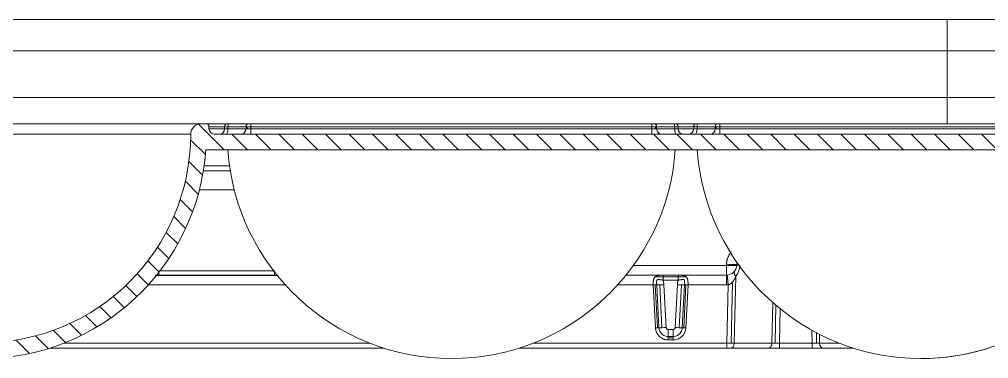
# Model space of a CAD drawing. Header units: millimetres. Extents: x 409 to 2276, y 1039 to 1674.
# Drawn here: x 1661.7 to 1754.6, y 1234.1 to 1266.6 of the extents above; entities that cross this region are included whole.
import ezdxf

# ---------------------------------------------------------------- set-up
doc = ezdxf.new("R2010")
doc.units = ezdxf.units.MM
doc.layers.add('粗实线层', color=7, linetype='Continuous', lineweight=35)
doc.layers.add('细实线层', color=7, linetype='Continuous', lineweight=18)

msp = doc.modelspace()

# ---------------------------------------------------------------- hatches: boundary and pattern name
at = {"layer": '细实线层', "lineweight": 20}
h = msp.add_hatch(dxfattribs=at)
h.set_pattern_fill('ANSI31', color=256, scale=0.5, angle=90, style=0)
h.set_pattern_definition([(135, (-113.2018, 26.7917), (-1.122532, -1.122532), [])])
edge = h.paths.add_edge_path(flags=0)
edge.add_line((1544.626, 1255.112), (1546.632, 1255.112))
edge.add_arc((1568.126, 1255.612), 21.5, 181.33258, 270)
edge.add_arc((1568.126, 1255.612), 21.5, 270, 313.47065)
edge.add_arc((1583.606, 1239.283), 1, 3, 133.47065, ccw=False)
edge.add_line((1584.605, 1239.335), (1584.801, 1235.586))
edge.add_arc((1585.3, 1235.612), 0.5, 183, 270)
edge.add_line((1585.3, 1235.112), (1585.851, 1235.112))
edge.add_arc((1585.851, 1235.612), 0.5, 270, 357)
edge.add_line((1586.351, 1235.586), (1586.377, 1236.081))
edge.add_spline(control_points=[(1586.377, 1236.081), (1586.379, 1236.133), (1586.387, 1236.185), (1586.406, 1236.261), (1586.413, 1236.286), (1586.43, 1236.336), (1586.448, 1236.385), (1586.47, 1236.433), (1586.494, 1236.48), (1586.507, 1236.503), (1586.546, 1236.571), (1586.575, 1236.615), (1586.607, 1236.657)], knot_values=[0, 0, 0, 0, 0.25, 0.25, 0.375, 0.375, 0.5, 0.625, 0.625, 0.75, 0.75, 1, 1, 1, 1], degree=3, periodic=0)
edge.add_spline(control_points=[(1586.607, 1236.657), (1586.628, 1236.686), (1586.667, 1236.746), (1586.697, 1236.811), (1586.716, 1236.861), (1586.722, 1236.878), (1586.733, 1236.913), (1586.738, 1236.93), (1586.75, 1236.983), (1586.756, 1237.018), (1586.76, 1237.054)], knot_values=[0, 0, 0, 0, 0.25, 0.5, 0.5, 0.625, 0.625, 0.75, 0.75, 1, 1, 1, 1], degree=3, periodic=0)
edge.add_ellipse((1586.71, 1250.097), major_axis=(-1.001, -19.107), ratio=0.052264, start_angle=47.10777, end_angle=62.59797)
edge.add_spline(control_points=[(1587.136, 1241.257), (1587.147, 1241.401), (1587.165, 1241.544), (1587.188, 1241.686)], knot_values=[0, 0, 0, 0, 1, 1, 1, 1], degree=3, periodic=0)
edge.add_spline(control_points=[(1587.188, 1241.687), (1587.191, 1241.702), (1587.194, 1241.717), (1587.202, 1241.747), (1587.207, 1241.761), (1587.223, 1241.804), (1587.236, 1241.831), (1587.26, 1241.87), (1587.268, 1241.883), (1587.286, 1241.908), (1587.296, 1241.92), (1587.326, 1241.954), (1587.348, 1241.974), (1587.384, 1242.003), (1587.396, 1242.012), (1587.422, 1242.029), (1587.435, 1242.037), (1587.475, 1242.059), (1587.502, 1242.071), (1587.546, 1242.086), (1587.56, 1242.091), (1587.59, 1242.098), (1587.605, 1242.102), (1587.65, 1242.109), (1587.68, 1242.112), (1587.711, 1242.112)], knot_values=[0, 0, 0, 0, 0.0625, 0.0625, 0.125, 0.125, 0.25, 0.25, 0.3125, 0.3125, 0.375, 0.375, 0.5, 0.5, 0.5625, 0.5625, 0.625, 0.625, 0.75, 0.75, 0.8125, 0.8125, 0.875, 0.875, 1, 1, 1, 1], degree=3, periodic=0)
edge.add_line((1587.71, 1242.112), (1595.922, 1242.112))
edge.add_arc((1595.922, 1241.112), 1, 40.12403, 90, ccw=False)
edge.add_arc((1613.126, 1255.612), 21.5, 220.12403, 270)
edge.add_arc((1613.126, 1255.612), 21.5, 270, 355.99937)
edge.add_line((1634.574, 1254.112), (1636.679, 1254.112))
edge.add_arc((1658.126, 1255.612), 21.5, 184.00063, 270)
edge.add_arc((1658.126, 1255.612), 21.5, 270, 355.99937)
edge.add_line((1679.574, 1254.112), (1680.471, 1254.112))
edge.add_line((1680.471, 1254.112), (1680.471, 1255.612))
edge.add_line((1680.471, 1255.612), (1680.376, 1255.612))
edge.add_arc((1680.376, 1256.112), 0.5, 180, 270, ccw=False)
edge.add_line((1679.876, 1256.112), (1679.876, 1256.312))
edge.add_arc((1679.576, 1256.312), 0.3, 0, 90)
edge.add_line((1679.576, 1256.612), (1679.126, 1256.612))
edge.add_arc((1679.126, 1255.612), 1, 90, 180)
edge.add_arc((1658.126, 1255.612), 20, 270, 360, ccw=False)
edge.add_arc((1658.126, 1255.612), 20, 180, 270, ccw=False)
edge.add_arc((1637.126, 1255.612), 1, 0, 90)
edge.add_line((1637.126, 1256.612), (1636.714, 1256.612))
edge.add_arc((1636.714, 1256.312), 0.3, 90, 180)
edge.add_line((1636.414, 1256.312), (1636.414, 1256.112))
edge.add_arc((1635.914, 1256.112), 0.5, 270, 360, ccw=False)
edge.add_line((1635.914, 1255.612), (1635.414, 1255.612))
edge.add_arc((1635.414, 1256.112), 0.5, 180, 270, ccw=False)
edge.add_line((1634.914, 1256.112), (1634.914, 1256.312))
edge.add_arc((1634.614, 1256.312), 0.3, 0, 90)
edge.add_line((1634.614, 1256.612), (1634.126, 1256.612))
edge.add_arc((1634.126, 1255.612), 1, 90, 180)
edge.add_arc((1613.126, 1255.612), 20, 270, 360, ccw=False)
edge.add_arc((1613.126, 1255.612), 20, 180, 270, ccw=False)
edge.add_arc((1592.126, 1255.612), 1, 0, 90)
edge.add_line((1592.126, 1256.612), (1591.753, 1256.612))
edge.add_arc((1591.753, 1256.312), 0.3, 90, 180)
edge.add_line((1591.453, 1256.312), (1591.453, 1256.112))
edge.add_arc((1590.953, 1256.112), 0.5, 270, 360, ccw=False)
edge.add_line((1590.953, 1255.612), (1590.453, 1255.612))
edge.add_arc((1590.453, 1256.112), 0.5, 180, 270, ccw=False)
edge.add_line((1589.953, 1256.112), (1589.953, 1256.312))
edge.add_arc((1589.653, 1256.312), 0.3, 0, 90)
edge.add_line((1589.653, 1256.612), (1589.126, 1256.612))
edge.add_arc((1589.126, 1255.612), 1, 90, 180)
edge.add_arc((1568.126, 1255.612), 20, 270, 360, ccw=False)
edge.add_arc((1568.126, 1255.612), 20, 180, 270, ccw=False)
edge.add_arc((1547.126, 1255.612), 1, 0, 90)
edge.add_line((1547.126, 1256.612), (1544.626, 1256.612))
edge.add_arc((1544.626, 1259.112), 2.5, 180, 270, ccw=False)
edge.add_line((1542.126, 1259.112), (1542.126, 1263.612))
edge.add_arc((1539.126, 1263.612), 3, 0, 90)
edge.add_line((1539.126, 1266.612), (1531.524, 1266.612))
edge.add_arc((1531.524, 1264.612), 2, 90, 177)
edge.add_line((1529.527, 1264.716), (1529.47, 1263.638))
edge.add_arc((1529.97, 1263.612), 0.5, 177, 270)
edge.add_line((1529.97, 1263.112), (1530.468, 1263.112))
edge.add_arc((1530.468, 1263.612), 0.5, 270, 357)
edge.add_line((1530.968, 1263.586), (1531.023, 1264.638))
edge.add_arc((1531.522, 1264.612), 0.5, 90, 177, ccw=False)
edge.add_line((1531.522, 1265.112), (1539.126, 1265.112))
edge.add_arc((1539.126, 1263.612), 1.5, 0, 90, ccw=False)
edge.add_line((1540.626, 1263.612), (1540.626, 1259.112))
edge.add_arc((1544.626, 1259.112), 4, 180, 270)
edge = h.paths.add_edge_path(flags=0)
edge.add_arc((1809.815, 1256.312), 0.3, 90, 180, ccw=False)
edge.add_line((1809.815, 1256.612), (1816.626, 1256.612))
edge.add_arc((1816.626, 1259.112), 2.5, 270, 360)
edge.add_line((1819.126, 1259.112), (1819.126, 1263.612))
edge.add_arc((1822.126, 1263.612), 3, 90, 180, ccw=False)
edge.add_line((1822.126, 1266.612), (1829.728, 1266.612))
edge.add_arc((1829.728, 1264.612), 2, 3, 90, ccw=False)
edge.add_line((1831.726, 1264.716), (1831.782, 1263.638))
edge.add_arc((1831.283, 1263.612), 0.5, -90, 3, ccw=False)
edge.add_line((1831.283, 1263.112), (1830.784, 1263.112))
edge.add_arc((1830.784, 1263.612), 0.5, 183, 270, ccw=False)
edge.add_line((1830.285, 1263.586), (1830.23, 1264.638))
edge.add_arc((1829.73, 1264.612), 0.5, 3, 90)
edge.add_line((1829.73, 1265.112), (1822.126, 1265.112))
edge.add_arc((1822.126, 1263.612), 1.5, 90, 180)
edge.add_line((1820.626, 1263.612), (1820.626, 1259.112))
edge.add_arc((1816.626, 1259.112), 4, 270, 360, ccw=False)
edge.add_line((1816.626, 1255.112), (1811.015, 1255.112))
edge.add_arc((1810.015, 1255.112), 1, 270, 360, ccw=False)
edge.add_line((1810.015, 1254.112), (1777.422, 1254.112))
edge.add_line((1777.422, 1254.112), (1776.452, 1235.586))
edge.add_arc((1775.952, 1235.612), 0.5, 270, 357, ccw=False)
edge.add_line((1775.952, 1235.112), (1775.401, 1235.112))
edge.add_arc((1775.401, 1235.612), 0.5, 183, 270, ccw=False)
edge.add_line((1774.902, 1235.586), (1774.61, 1241.164))
edge.add_arc((1773.611, 1241.112), 1, 2.99999, 76.42304)
edge.add_arc((1773.963, 1242.57), 0.5, 185, 256.42304, ccw=False)
edge.add_line((1773.465, 1242.526), (1772.786, 1250.286))
edge.add_arc((1770.794, 1250.112), 2, 5, 90)
edge.add_line((1770.794, 1252.112), (1764.893, 1252.112))
edge.add_arc((1764.893, 1252.612), 0.5, 184, 270, ccw=False)
edge.add_line((1764.395, 1252.577), (1764.287, 1254.112))
edge.add_line((1764.287, 1254.112), (1680.471, 1254.112))
edge.add_line((1680.471, 1254.112), (1680.471, 1255.612))
edge.add_line((1680.471, 1255.612), (1809.015, 1255.612))
edge.add_arc((1809.015, 1256.112), 0.5, 270, 360)
edge.add_line((1809.515, 1256.112), (1809.515, 1256.312))

# ---------------------------------------------------------------- linework, layer by layer
at = {"layer": '粗实线层', "lineweight": 20}
for p, q in [((1750.626, 1266.612), (1610.626, 1266.612)), ((1610.626, 1266.612), (1750.626, 1266.612)), ((1750.626, 1266.612), (1822.126, 1266.612)), ((1750.626, 1266.612), (1750.626, 1263.612)), ((1610.626, 1263.612), (1750.626, 1263.612)), ((1750.626, 1259.112), (1750.626, 1263.612)), ((1750.626, 1263.612), (1819.126, 1263.612)), ((1610.626, 1259.112), (1750.626, 1259.112)), ((1750.626, 1256.612), (1750.626, 1259.112)), ((1750.626, 1259.112), (1819.126, 1259.112)), ((1637.126, 1256.612), (1679.126, 1256.612)), ((1679.576, 1256.612), (1679.126, 1256.612)), ((1679.576, 1256.612), (1681.676, 1256.612)), ((1679.876, 1256.112), (1679.876, 1256.312)), ((1679.876, 1256.312), (1681.376, 1256.312)), ((1679.876, 1256.112), (1681.376, 1256.112)), ((1681.376, 1256.112), (1681.376, 1256.312)), ((1681.376, 1256.312), (1681.698, 1256.312)), ((1681.376, 1256.112), (1681.698, 1256.112)), ((1681.676, 1256.612), (1681.805, 1256.612)), ((1681.698, 1256.112), (1681.698, 1256.312)), ((1681.698, 1256.312), (1683.428, 1256.312)), ((1681.698, 1256.112), (1683.428, 1256.112)), ((1681.805, 1256.612), (1683.709, 1256.612)), ((1683.428, 1256.112), (1683.428, 1256.312)), ((1683.428, 1256.312), (1683.895, 1256.312)), ((1683.428, 1256.112), (1683.895, 1256.112)), ((1683.531, 1256.112), (1683.531, 1256.312)), ((1683.709, 1256.612), (1683.895, 1256.612)), ((1683.895, 1256.612), (1722.319, 1256.612)), ((1683.895, 1256.612), (1683.895, 1256.312)), ((1683.895, 1256.112), (1683.895, 1256.312)), ((1683.895, 1256.312), (1722.319, 1256.312)), ((1683.895, 1256.112), (1722.319, 1256.112)), ((1683.895, 1255.612), (1683.895, 1256.112)), ((1722.319, 1256.612), (1722.319, 1256.312)), ((1722.319, 1256.612), (1722.506, 1256.612)), ((1722.319, 1256.312), (1722.319, 1256.112)), ((1722.319, 1256.312), (1722.786, 1256.312)), ((1722.319, 1256.112), (1722.786, 1256.112)), ((1722.319, 1255.612), (1722.319, 1256.112)), ((1722.506, 1256.612), (1724.41, 1256.612)), ((1722.683, 1256.312), (1722.683, 1256.112)), ((1722.786, 1256.312), (1724.517, 1256.312)), ((1722.786, 1256.312), (1722.786, 1256.112)), ((1722.786, 1256.112), (1724.517, 1256.112)), ((1724.41, 1256.612), (1724.538, 1256.612)), ((1724.517, 1256.312), (1724.517, 1256.112)), ((1724.517, 1256.312), (1724.838, 1256.312)), ((1724.517, 1256.112), (1724.838, 1256.112)), ((1724.538, 1256.612), (1726.638, 1256.612)), ((1724.838, 1256.312), (1726.338, 1256.312)), ((1724.838, 1256.312), (1724.838, 1256.112)), ((1724.838, 1256.112), (1726.338, 1256.112)), ((1726.338, 1256.312), (1726.338, 1256.112)), ((1726.338, 1256.312), (1726.66, 1256.312)), ((1726.338, 1256.112), (1726.66, 1256.112)), ((1726.638, 1256.612), (1726.767, 1256.612)), ((1726.66, 1256.312), (1728.39, 1256.312)), ((1726.66, 1256.312), (1726.66, 1256.112)), ((1726.66, 1256.112), (1728.39, 1256.112)), ((1726.767, 1256.612), (1728.671, 1256.612)), ((1728.39, 1256.312), (1728.39, 1256.112)), ((1728.39, 1256.312), (1728.857, 1256.312)), ((1728.39, 1256.112), (1728.857, 1256.112)), ((1728.493, 1256.112), (1728.493, 1256.312)), ((1728.671, 1256.612), (1728.857, 1256.612)), ((1728.857, 1256.612), (1767.281, 1256.612)), ((1728.857, 1256.612), (1728.857, 1256.312)), ((1728.857, 1256.312), (1728.857, 1256.112)), ((1728.857, 1256.312), (1767.281, 1256.312)), ((1728.857, 1256.112), (1767.281, 1256.112)), ((1728.857, 1255.612), (1728.857, 1256.112)), ((1638.126, 1255.612), (1678.126, 1255.612)), ((1680.376, 1255.612), (1680.471, 1255.612)), ((1680.471, 1255.612), (1809.015, 1255.612)), ((1680.471, 1254.112), (1679.574, 1254.112)), ((1764.287, 1254.112), (1680.471, 1254.112)), ((1679.411, 1252.577), (1681.842, 1252.577)), ((1681.913, 1252.112), (1679.34, 1252.112)), ((1679.34, 1252.112), (1681.913, 1252.112)), ((1682.296, 1250.286), (1678.956, 1250.286)), ((1729.474, 1243.147), (1729.468, 1243.042)), ((1730.473, 1243.164), (1730.467, 1243.059)), ((1730.467, 1243.058), (1730.473, 1243.163)), ((1686.067, 1242.526), (1675.186, 1242.526)), ((1729.468, 1243.042), (1720.569, 1243.042)), ((1729.468, 1242.112), (1729.468, 1243.042)), ((1675.082, 1242.106), (1686.171, 1242.106)), ((1686.171, 1242.084), (1675.082, 1242.084)), ((1719.86, 1242.112), (1729.468, 1242.112)), ((1729.468, 1242.112), (1719.86, 1242.112)), ((1722.638, 1241.945), (1722.823, 1241.942)), ((1725.423, 1241.942), (1722.823, 1241.942)), ((1724.852, 1242.1), (1723.4, 1242.1)), ((1724.852, 1241.632), (1723.4, 1241.632)), ((1725.423, 1241.942), (1725.614, 1241.945)), ((1729.936, 1235.583), (1730.064, 1241.44)), ((1730.229, 1235.586), (1730.368, 1241.971)), ((1674.049, 1241.164), (1687.204, 1241.164)), ((1719.048, 1241.164), (1722.456, 1241.164)), ((1722.456, 1241.164), (1722.672, 1237.048)), ((1722.868, 1237.056), (1722.652, 1241.166)), ((1722.796, 1241.163), (1723.011, 1237.059)), ((1723.298, 1237.064), (1723.083, 1241.169)), ((1723.69, 1237.08), (1723.474, 1241.185)), ((1724.778, 1241.185), (1724.563, 1237.08)), ((1725.17, 1241.169), (1724.955, 1237.064)), ((1725.242, 1237.059), (1725.457, 1241.163)), ((1725.6, 1241.164), (1725.385, 1237.056)), ((1725.581, 1237.048), (1725.797, 1241.164)), ((1725.797, 1241.164), (1729.468, 1241.164)), ((1729.523, 1235.586), (1729.644, 1241.172)), ((1733.844, 1235.586), (1733.928, 1239.467)), ((1734.216, 1239.231), (1734.136, 1235.583)), ((1734.55, 1235.586), (1734.622, 1238.882)), ((1723.89, 1236.889), (1724.363, 1236.889)), ((1723.89, 1236.225), (1723.89, 1236.889)), ((1737.703, 1235.586), (1737.676, 1236.822)), ((1738.116, 1235.583), (1738.094, 1236.598)), ((1723.89, 1235.892), (1723.89, 1236.225)), ((1723.89, 1236.225), (1724.363, 1236.225)), ((1724.363, 1236.112), (1723.89, 1236.112)), ((1723.89, 1235.892), (1724.363, 1235.892)), ((1738.409, 1235.586), (1738.39, 1236.443)), ((1696.644, 1235.112), (1664.608, 1235.112)), ((1664.608, 1235.112), (1696.644, 1235.112)), ((1665.95, 1235.586), (1695.303, 1235.586)), ((1729.523, 1235.112), (1709.607, 1235.112)), ((1709.607, 1235.112), (1729.523, 1235.112)), ((1710.948, 1235.586), (1729.523, 1235.586)), ((1729.523, 1235.586), (1729.523, 1235.112)), ((1733.499, 1235.112), (1729.876, 1235.112)), ((1729.876, 1235.112), (1733.491, 1235.112)), ((1730.229, 1235.586), (1733.844, 1235.586)), ((1734.55, 1235.586), (1737.703, 1235.586)), ((1737.703, 1235.112), (1734.55, 1235.112)), ((1734.55, 1235.112), (1737.703, 1235.112)), ((1738.409, 1235.586), (1740.303, 1235.586)), ((1741.646, 1235.112), (1738.762, 1235.112)), ((1738.762, 1235.112), (1741.646, 1235.112))]:
    msp.add_line(p, q, dxfattribs=at)
for centre, radius, start, end in [((1679.126, 1255.612), 1, 90, 180), ((1679.576, 1256.312), 0.3, 0, 90), ((1680.376, 1256.112), 0.5, 180, 270), ((1680.876, 1256.112), 0.5, 270, 0), ((1681.676, 1256.312), 0.3, 90, 180), ((1724.538, 1256.312), 0.3, 0, 90), ((1725.338, 1256.112), 0.5, 180, 270), ((1725.838, 1256.112), 0.5, 270, 0), ((1726.638, 1256.312), 0.3, 90, 180), ((1658.126, 1255.612), 20, 270, 0), ((1658.126, 1255.612), 21.5, 270, 355.99937), ((1703.126, 1255.612), 21.5, 184.00063, 270), ((1703.126, 1255.612), 21.5, 270, 355.99937), ((1748.126, 1255.612), 21.5, 184.00063, 270), ((1729.468, 1243.112), 1, 270, 357), ((1748.126, 1255.612), 21.5, 270, 319.87597), ((1748.126, 1255.612), 21.5, 270, 287.54387)]:
    msp.add_arc(centre, radius, start, end, dxfattribs=at)
for centre, major_axis, ratio, start_param, end_param in [((1681.519, 1256.112), (0, 0.5), 0.357143, 3.141593, 4.712389), ((1681.805, 1256.312), (0, 0.3), 0.357143, 0, 1.570796), ((1682.961, 1256.112), (0, 0.5), 0.93405, 3.141593, 4.712389), ((1683.709, 1256.312), (0, 0.3), 0.93405, 0, 1.570796), ((1722.506, 1256.312), (0, 0.3), 0.93405, 4.712389, 6.283185), ((1723.253, 1256.112), (0, 0.5), 0.93405, 1.570796, 3.141593), ((1724.41, 1256.312), (0, 0.3), 0.357143, 4.712389, 6.283185), ((1724.695, 1256.112), (0, 0.5), 0.357143, 1.570796, 3.141593), ((1726.481, 1256.112), (0, 0.5), 0.357143, 3.141593, 4.712389), ((1726.767, 1256.312), (0, 0.3), 0.357143, 0, 1.570796), ((1727.923, 1256.112), (0, 0.5), 0.93405, 3.141593, 4.712389), ((1728.671, 1256.312), (0, 0.3), 0.93405, 0, 1.570796), ((1729.468, 1243.112), (0.999, -0.052), 0.069661, 4.71604, 6.283185), ((1731.471, 1243.112), (-0.999, 0.052), 0.021673, 5.787446, 6.283185), ((1723.474, 1241.237), (-0.999, -0.052), 0.052264, 0.821071, 1.568054), ((1724.778, 1241.237), (0.999, -0.052), 0.052264, 4.715128, 5.46211), ((1722.672, 1237.022), (0.499, 0.026), 0.052264, 0.821007, 1.568053), ((1723.69, 1237.133), (-0.999, -0.052), 0.052264, 0.82101, 1.568057), ((1724.363, 1236.942), (0, -1), 0.000027, 4.764755, 5.511804), ((1724.563, 1237.133), (0.999, -0.052), 0.052264, 4.715136, 5.462183), ((1725.581, 1237.022), (-0.499, 0.026), 0.052264, 4.715128, 5.462095), ((1724.363, 1235.866), (0, 0.5), 0.000005, 4.764753, 5.511757), ((1729.876, 1235.612), (0, 0.5), 0.707107, 3.141593, 4.660029)]:
    msp.add_ellipse(centre, major_axis=major_axis, ratio=ratio, start_param=start_param, end_param=end_param, dxfattribs=at)
for points, knots in [([(1729.952, 1244.342), (1729.935, 1244.323), (1729.887, 1244.265), (1729.826, 1244.18), (1729.766, 1244.087), (1729.715, 1244), (1729.662, 1243.898), (1729.624, 1243.81), (1729.597, 1243.743), (1729.582, 1243.702), (1729.568, 1243.66), (1729.555, 1243.619), (1729.543, 1243.577), (1729.532, 1243.535), (1729.522, 1243.492), (1729.512, 1243.45), (1729.504, 1243.407), (1729.496, 1243.364), (1729.49, 1243.32), (1729.484, 1243.277), (1729.48, 1243.234), (1729.476, 1243.19), (1729.475, 1243.161), (1729.474, 1243.147)], [0, 0, 0, 0, 0.058415, 0.171668, 0.237585, 0.314306, 0.401838, 0.500185, 0.53351, 0.566835, 0.60016, 0.633484, 0.666807, 0.700127, 0.733444, 0.766761, 0.800078, 0.833395, 0.866713, 0.900032, 0.933353, 0.966676, 1, 1, 1, 1]), ([(1730.473, 1243.164), (1730.472, 1243.16), (1730.466, 1243.155), (1730.44, 1243.148), (1730.421, 1243.144), (1730.37, 1243.139), (1730.339, 1243.136), (1730.267, 1243.132), (1730.225, 1243.131), (1730.133, 1243.129), (1730.082, 1243.129), (1729.973, 1243.13), (1729.916, 1243.131), (1729.795, 1243.133), (1729.732, 1243.135), (1729.604, 1243.14), (1729.539, 1243.143), (1729.474, 1243.147)], [0, 0, 0, 0, 0.125, 0.125, 0.25, 0.25, 0.375, 0.375, 0.5, 0.5, 0.625, 0.625, 0.75, 0.75, 0.875, 0.875, 1, 1, 1, 1]), ([(1730.467, 1243.059), (1730.467, 1243.059), (1730.467, 1243.059), (1730.468, 1243.058), (1730.468, 1243.057), (1730.469, 1243.057), (1730.47, 1243.056), (1730.472, 1243.056), (1730.473, 1243.055), (1730.475, 1243.055), (1730.478, 1243.054), (1730.48, 1243.054), (1730.483, 1243.053), (1730.486, 1243.053), (1730.49, 1243.053), (1730.494, 1243.052), (1730.498, 1243.052), (1730.502, 1243.052), (1730.506, 1243.051), (1730.511, 1243.051), (1730.518, 1243.051), (1730.527, 1243.05), (1730.539, 1243.05), (1730.551, 1243.05), (1730.564, 1243.05), (1730.578, 1243.05), (1730.593, 1243.05), (1730.609, 1243.051), (1730.625, 1243.051), (1730.643, 1243.052), (1730.661, 1243.053), (1730.679, 1243.054), (1730.698, 1243.055), (1730.718, 1243.056), (1730.738, 1243.058), (1730.753, 1243.059), (1730.76, 1243.059)], [0, 0, 0, 0, 0.020775, 0.041607, 0.062496, 0.083441, 0.104443, 0.125503, 0.146619, 0.167792, 0.189023, 0.210312, 0.231658, 0.253061, 0.274523, 0.296042, 0.31762, 0.339255, 0.360949, 0.382701, 0.404512, 0.445757, 0.486775, 0.527566, 0.568133, 0.608477, 0.648599, 0.688501, 0.728185, 0.767653, 0.806905, 0.845944, 0.884771, 0.923388, 0.961797, 1, 1, 1, 1]), ([(1686.171, 1242.084), (1686.171, 1242.096), (1686.171, 1242.116), (1686.171, 1242.17), (1686.171, 1242.204), (1686.171, 1242.283), (1686.171, 1242.328), (1686.171, 1242.423), (1686.171, 1242.474), (1686.171, 1242.526)], [0, 0, 0, 0, 0.25, 0.25, 0.5, 0.5, 0.75, 0.75, 1, 1, 1, 1]), ([(1730.368, 1241.971), (1730.349, 1241.999), (1730.331, 1242.028), (1730.3, 1242.084), (1730.286, 1242.111), (1730.263, 1242.165), (1730.253, 1242.192), (1730.237, 1242.243), (1730.232, 1242.268), (1730.221, 1242.339), (1730.221, 1242.382), (1730.237, 1242.457), (1730.251, 1242.489), (1730.271, 1242.515)], [0, 0, 0, 0, 0.125, 0.125, 0.25, 0.25, 0.375, 0.375, 0.5, 0.5, 0.75, 0.75, 1, 1, 1, 1]), ([(1675.082, 1242.084), (1675.071, 1242.084), (1675.05, 1242.084), (1675.018, 1242.084), (1674.986, 1242.084), (1674.954, 1242.084), (1674.922, 1242.085), (1674.89, 1242.085), (1674.859, 1242.085), (1674.827, 1242.086), (1674.795, 1242.086), (1674.764, 1242.087), (1674.742, 1242.087), (1674.73, 1242.087), (1674.729, 1242.088)], [0, 0, 0, 0, 0.090653, 0.181159, 0.271524, 0.361755, 0.451858, 0.54184, 0.631708, 0.721467, 0.811124, 0.900686, 0.990159, 1, 1, 1, 1]), ([(1686.524, 1242.088), (1686.51, 1242.087), (1686.475, 1242.087), (1686.42, 1242.086), (1686.358, 1242.085), (1686.296, 1242.084), (1686.233, 1242.084), (1686.192, 1242.084), (1686.171, 1242.084)], [0, 0, 0, 0, 0.119528, 0.294702, 0.470288, 0.646334, 0.822889, 1, 1, 1, 1]), ([(1723.4, 1242.1), (1723.396, 1242.1), (1723.387, 1242.1), (1723.374, 1242.1), (1723.36, 1242.1), (1723.347, 1242.1), (1723.333, 1242.1), (1723.32, 1242.1), (1723.307, 1242.1), (1723.293, 1242.099), (1723.28, 1242.099), (1723.266, 1242.099), (1723.253, 1242.098), (1723.24, 1242.098), (1723.226, 1242.097), (1723.213, 1242.097), (1723.199, 1242.096), (1723.186, 1242.096), (1723.173, 1242.095), (1723.16, 1242.094), (1723.146, 1242.094), (1723.133, 1242.093), (1723.12, 1242.092), (1723.107, 1242.091), (1723.093, 1242.09), (1723.08, 1242.089), (1723.067, 1242.087), (1723.054, 1242.086), (1723.041, 1242.085), (1723.028, 1242.083), (1723.015, 1242.082), (1723.002, 1242.08), (1722.989, 1242.078), (1722.976, 1242.077), (1722.964, 1242.075), (1722.951, 1242.073), (1722.938, 1242.07), (1722.926, 1242.068), (1722.913, 1242.066), (1722.901, 1242.063), (1722.888, 1242.06), (1722.868, 1242.055), (1722.838, 1242.047), (1722.798, 1242.035), (1722.754, 1242.018), (1722.715, 1241.998), (1722.683, 1241.979), (1722.663, 1241.965), (1722.645, 1241.951), (1722.629, 1241.937), (1722.612, 1241.92), (1722.592, 1241.898), (1722.57, 1241.869), (1722.547, 1241.83), (1722.528, 1241.79), (1722.512, 1241.747), (1722.497, 1241.698), (1722.487, 1241.65), (1722.479, 1241.608), (1722.474, 1241.575), (1722.47, 1241.541), (1722.466, 1241.507), (1722.463, 1241.472), (1722.46, 1241.441), (1722.458, 1241.414), (1722.457, 1241.391), (1722.456, 1241.367), (1722.455, 1241.341), (1722.455, 1241.314), (1722.454, 1241.287), (1722.454, 1241.258), (1722.455, 1241.227), (1722.455, 1241.196), (1722.456, 1241.175), (1722.456, 1241.164)], [0, 0, 0, 0, 0.007102, 0.014214, 0.021337, 0.028472, 0.035619, 0.04278, 0.049956, 0.057147, 0.064354, 0.071578, 0.07882, 0.086081, 0.093362, 0.100664, 0.107986, 0.115332, 0.1227, 0.130092, 0.137509, 0.144951, 0.15242, 0.159916, 0.16744, 0.174994, 0.182577, 0.19019, 0.197834, 0.205511, 0.21322, 0.220962, 0.22874, 0.236552, 0.244402, 0.252288, 0.260213, 0.268176, 0.276179, 0.284223, 0.292309, 0.300439, 0.325143, 0.353354, 0.385241, 0.421078, 0.44718, 0.465917, 0.476978, 0.496573, 0.514546, 0.530797, 0.563437, 0.596265, 0.628967, 0.657941, 0.691819, 0.730488, 0.750784, 0.771029, 0.791225, 0.811375, 0.831482, 0.851559, 0.863955, 0.876899, 0.89039, 0.904427, 0.919008, 0.93413, 0.94979, 0.965988, 0.982724, 1, 1, 1, 1]), ([(1723.4, 1241.632), (1723.394, 1241.633), (1723.383, 1241.635), (1723.365, 1241.637), (1723.348, 1241.639), (1723.33, 1241.642), (1723.313, 1241.644), (1723.295, 1241.646), (1723.278, 1241.648), (1723.26, 1241.651), (1723.243, 1241.653), (1723.226, 1241.655), (1723.208, 1241.657), (1723.171, 1241.662), (1723.11, 1241.669), (1723.044, 1241.676), (1722.994, 1241.679), (1722.965, 1241.68), (1722.941, 1241.68), (1722.922, 1241.679), (1722.904, 1241.678), (1722.886, 1241.676), (1722.867, 1241.671), (1722.852, 1241.666), (1722.838, 1241.66), (1722.826, 1241.652), (1722.815, 1241.641), (1722.806, 1241.627), (1722.798, 1241.61), (1722.793, 1241.591), (1722.79, 1241.57), (1722.787, 1241.546), (1722.785, 1241.519), (1722.785, 1241.495), (1722.785, 1241.473), (1722.784, 1241.457), (1722.785, 1241.438), (1722.785, 1241.418), (1722.785, 1241.396), (1722.786, 1241.373), (1722.787, 1241.348), (1722.788, 1241.322), (1722.789, 1241.293), (1722.79, 1241.263), (1722.792, 1241.231), (1722.794, 1241.198), (1722.795, 1241.175), (1722.796, 1241.163)], [0, 0, 0, 0, 0.015573, 0.031161, 0.046759, 0.062364, 0.077971, 0.093578, 0.109179, 0.12477, 0.140348, 0.155908, 0.171446, 0.186958, 0.25589, 0.336808, 0.369142, 0.396597, 0.419314, 0.437418, 0.451015, 0.47203, 0.490896, 0.507786, 0.522885, 0.536397, 0.553499, 0.571283, 0.590256, 0.61087, 0.630214, 0.652565, 0.678125, 0.70709, 0.721291, 0.736808, 0.753666, 0.771887, 0.791494, 0.812506, 0.834942, 0.858818, 0.884144, 0.910927, 0.939168, 0.968861, 1, 1, 1, 1]), ([(1723.4, 1242.1), (1723.4, 1242.092), (1723.4, 1242.074), (1723.4, 1242.02), (1723.4, 1241.984), (1723.4, 1241.9), (1723.4, 1241.851), (1723.4, 1241.746), (1723.4, 1241.689), (1723.4, 1241.632)], [0, 0, 0, 0, 0.25, 0.25, 0.5, 0.5, 0.75, 0.75, 1, 1, 1, 1]), ([(1724.852, 1241.632), (1724.851, 1241.626), (1724.847, 1241.613), (1724.841, 1241.594), (1724.836, 1241.575), (1724.832, 1241.555), (1724.827, 1241.536), (1724.823, 1241.517), (1724.819, 1241.498), (1724.815, 1241.479), (1724.811, 1241.46), (1724.808, 1241.442), (1724.804, 1241.423), (1724.801, 1241.404), (1724.798, 1241.385), (1724.796, 1241.367), (1724.793, 1241.348), (1724.791, 1241.33), (1724.789, 1241.311), (1724.787, 1241.293), (1724.785, 1241.275), (1724.783, 1241.257), (1724.782, 1241.239), (1724.78, 1241.221), (1724.779, 1241.203), (1724.778, 1241.191), (1724.778, 1241.185)], [0, 0, 0, 0, 0.044182, 0.088126, 0.131834, 0.175309, 0.218552, 0.261566, 0.304355, 0.346921, 0.389268, 0.431399, 0.473316, 0.515024, 0.556525, 0.597822, 0.638918, 0.679813, 0.72051, 0.76101, 0.801316, 0.84143, 0.881353, 0.921088, 0.960637, 1, 1, 1, 1]), ([(1724.852, 1242.1), (1724.852, 1242.096), (1724.852, 1242.089), (1724.852, 1242.069), (1724.852, 1242.057), (1724.852, 1242.03), (1724.852, 1242.014), (1724.852, 1241.98), (1724.852, 1241.961), (1724.852, 1241.923), (1724.852, 1241.902), (1724.852, 1241.856), (1724.852, 1241.831), (1724.852, 1241.778), (1724.852, 1241.75), (1724.852, 1241.692), (1724.852, 1241.663), (1724.852, 1241.632)], [0, 0, 0, 0, 0.125, 0.125, 0.25, 0.25, 0.375, 0.375, 0.5, 0.5, 0.625, 0.625, 0.75, 0.75, 0.875, 0.875, 1, 1, 1, 1]), ([(1725.797, 1241.164), (1725.797, 1241.169), (1725.797, 1241.18), (1725.797, 1241.195), (1725.798, 1241.211), (1725.798, 1241.227), (1725.798, 1241.243), (1725.798, 1241.259), (1725.798, 1241.275), (1725.798, 1241.291), (1725.798, 1241.307), (1725.797, 1241.323), (1725.797, 1241.34), (1725.797, 1241.356), (1725.796, 1241.373), (1725.795, 1241.389), (1725.794, 1241.406), (1725.794, 1241.422), (1725.792, 1241.439), (1725.791, 1241.456), (1725.79, 1241.473), (1725.789, 1241.489), (1725.785, 1241.521), (1725.781, 1241.562), (1725.774, 1241.606), (1725.768, 1241.637), (1725.763, 1241.663), (1725.757, 1241.69), (1725.749, 1241.719), (1725.741, 1241.746), (1725.732, 1241.769), (1725.724, 1241.79), (1725.712, 1241.817), (1725.695, 1241.849), (1725.674, 1241.881), (1725.652, 1241.907), (1725.631, 1241.93), (1725.611, 1241.948), (1725.59, 1241.965), (1725.563, 1241.984), (1725.527, 1242.004), (1725.489, 1242.022), (1725.455, 1242.035), (1725.411, 1242.049), (1725.357, 1242.063), (1725.291, 1242.075), (1725.225, 1242.084), (1725.172, 1242.089), (1725.131, 1242.092), (1725.104, 1242.094), (1725.076, 1242.095), (1725.048, 1242.097), (1725.02, 1242.098), (1724.992, 1242.099), (1724.964, 1242.099), (1724.936, 1242.1), (1724.908, 1242.1), (1724.88, 1242.1), (1724.862, 1242.1), (1724.852, 1242.1)], [0, 0, 0, 0, 0.008255, 0.016579, 0.024974, 0.03344, 0.041976, 0.050582, 0.059256, 0.067997, 0.076805, 0.085679, 0.094619, 0.103628, 0.112708, 0.121861, 0.13109, 0.140395, 0.149774, 0.159226, 0.168749, 0.178341, 0.188001, 0.223573, 0.250928, 0.269985, 0.280695, 0.301986, 0.321901, 0.340441, 0.357561, 0.373229, 0.387452, 0.419454, 0.451408, 0.47189, 0.495491, 0.522067, 0.531514, 0.556215, 0.595359, 0.621007, 0.645868, 0.669993, 0.713811, 0.75546, 0.795151, 0.83303, 0.848588, 0.864049, 0.87942, 0.894707, 0.909918, 0.92506, 0.94014, 0.955167, 0.970147, 0.985089, 1, 1, 1, 1]), ([(1725.457, 1241.163), (1725.457, 1241.17), (1725.458, 1241.182), (1725.459, 1241.2), (1725.46, 1241.218), (1725.461, 1241.235), (1725.462, 1241.252), (1725.463, 1241.268), (1725.463, 1241.284), (1725.464, 1241.3), (1725.465, 1241.315), (1725.465, 1241.329), (1725.466, 1241.343), (1725.466, 1241.357), (1725.467, 1241.37), (1725.467, 1241.383), (1725.468, 1241.411), (1725.468, 1241.45), (1725.468, 1241.505), (1725.465, 1241.555), (1725.459, 1241.597), (1725.448, 1241.625), (1725.436, 1241.644), (1725.417, 1241.659), (1725.397, 1241.668), (1725.375, 1241.674), (1725.354, 1241.677), (1725.329, 1241.679), (1725.297, 1241.68), (1725.262, 1241.679), (1725.227, 1241.677), (1725.198, 1241.675), (1725.175, 1241.673), (1725.158, 1241.671), (1725.146, 1241.669), (1725.134, 1241.668), (1725.121, 1241.666), (1725.103, 1241.664), (1725.086, 1241.662), (1725.065, 1241.66), (1725.039, 1241.656), (1725.009, 1241.653), (1724.978, 1241.649), (1724.947, 1241.645), (1724.916, 1241.641), (1724.884, 1241.636), (1724.863, 1241.634), (1724.852, 1241.632)], [0, 0, 0, 0, 0.016459, 0.032543, 0.048251, 0.063583, 0.078537, 0.093113, 0.107312, 0.121134, 0.134579, 0.147649, 0.160344, 0.172666, 0.184615, 0.196193, 0.207404, 0.260495, 0.303615, 0.359289, 0.401149, 0.426386, 0.449125, 0.473269, 0.500694, 0.518957, 0.540209, 0.563918, 0.594342, 0.631769, 0.663509, 0.690171, 0.711604, 0.727698, 0.738373, 0.743577, 0.759747, 0.775527, 0.790908, 0.805881, 0.833041, 0.860429, 0.888023, 0.9158, 0.943737, 0.971812, 1, 1, 1, 1]), ([(1729.468, 1241.164), (1729.468, 1241.227), (1729.468, 1241.29), (1729.468, 1241.413), (1729.468, 1241.473), (1729.468, 1241.588), (1729.468, 1241.643), (1729.468, 1241.746), (1729.468, 1241.794), (1729.468, 1241.881), (1729.468, 1241.92), (1729.468, 1241.988), (1729.468, 1242.017), (1729.468, 1242.064), (1729.468, 1242.082), (1729.468, 1242.106), (1729.468, 1242.112), (1729.468, 1242.112)], [0, 0, 0, 0, 0.125039, 0.125039, 0.250079, 0.250079, 0.375118, 0.375118, 0.500158, 0.500158, 0.625197, 0.625197, 0.750236, 0.750236, 0.875276, 0.875276, 1, 1, 1, 1]), ([(1729.644, 1241.172), (1729.647, 1241.172), (1729.654, 1241.174), (1729.665, 1241.176), (1729.675, 1241.179), (1729.686, 1241.182), (1729.697, 1241.185), (1729.707, 1241.188), (1729.718, 1241.192), (1729.729, 1241.196), (1729.74, 1241.2), (1729.751, 1241.204), (1729.762, 1241.209), (1729.773, 1241.214), (1729.785, 1241.219), (1729.796, 1241.225), (1729.807, 1241.231), (1729.819, 1241.237), (1729.83, 1241.243), (1729.841, 1241.25), (1729.865, 1241.265), (1729.902, 1241.29), (1729.952, 1241.329), (1730.002, 1241.374), (1730.053, 1241.427), (1730.107, 1241.492), (1730.166, 1241.573), (1730.214, 1241.65), (1730.249, 1241.712), (1730.271, 1241.754), (1730.292, 1241.795), (1730.312, 1241.838), (1730.331, 1241.882), (1730.35, 1241.926), (1730.362, 1241.956), (1730.368, 1241.971)], [0, 0, 0, 0, 0.009138, 0.018402, 0.027792, 0.037313, 0.046966, 0.056753, 0.066678, 0.076742, 0.086951, 0.097305, 0.107809, 0.118467, 0.129282, 0.140253, 0.151382, 0.162668, 0.174112, 0.185715, 0.197479, 0.248123, 0.303429, 0.363647, 0.429122, 0.499263, 0.589477, 0.700722, 0.742467, 0.784539, 0.82695, 0.869705, 0.912803, 0.956239, 1, 1, 1, 1]), ([(1722.456, 1241.164), (1722.46, 1241.164), (1722.467, 1241.164), (1722.478, 1241.164), (1722.489, 1241.165), (1722.5, 1241.165), (1722.511, 1241.165), (1722.522, 1241.165), (1722.532, 1241.165), (1722.543, 1241.165), (1722.553, 1241.165), (1722.563, 1241.166), (1722.573, 1241.166), (1722.583, 1241.166), (1722.593, 1241.166), (1722.603, 1241.166), (1722.613, 1241.166), (1722.622, 1241.166), (1722.631, 1241.166), (1722.641, 1241.166), (1722.65, 1241.166), (1722.658, 1241.166), (1722.667, 1241.166), (1722.676, 1241.166), (1722.684, 1241.166), (1722.692, 1241.166), (1722.7, 1241.165), (1722.708, 1241.165), (1722.715, 1241.165), (1722.722, 1241.165), (1722.73, 1241.165), (1722.737, 1241.165), (1722.743, 1241.165), (1722.75, 1241.165), (1722.756, 1241.165), (1722.763, 1241.164), (1722.769, 1241.164), (1722.774, 1241.164), (1722.78, 1241.164), (1722.786, 1241.164), (1722.791, 1241.164), (1722.794, 1241.163), (1722.796, 1241.163)], [0, 0, 0, 0, 0.030448, 0.060267, 0.08947, 0.118398, 0.147214, 0.175904, 0.204455, 0.232857, 0.261095, 0.289157, 0.317032, 0.344708, 0.372173, 0.399416, 0.426425, 0.453191, 0.479701, 0.505947, 0.531918, 0.557605, 0.582998, 0.608089, 0.632869, 0.657331, 0.681465, 0.705265, 0.728723, 0.751834, 0.774589, 0.796984, 0.819013, 0.84067, 0.86195, 0.882848, 0.903361, 0.923483, 0.943212, 0.962543, 0.981473, 1, 1, 1, 1]), ([(1725.797, 1241.164), (1725.793, 1241.164), (1725.786, 1241.164), (1725.775, 1241.164), (1725.764, 1241.164), (1725.753, 1241.164), (1725.742, 1241.164), (1725.731, 1241.164), (1725.72, 1241.164), (1725.709, 1241.164), (1725.699, 1241.164), (1725.688, 1241.164), (1725.678, 1241.164), (1725.667, 1241.164), (1725.657, 1241.164), (1725.647, 1241.164), (1725.636, 1241.164), (1725.626, 1241.164), (1725.616, 1241.164), (1725.606, 1241.164), (1725.596, 1241.164), (1725.587, 1241.164), (1725.577, 1241.164), (1725.568, 1241.164), (1725.558, 1241.164), (1725.549, 1241.164), (1725.54, 1241.164), (1725.531, 1241.164), (1725.522, 1241.164), (1725.513, 1241.164), (1725.505, 1241.164), (1725.496, 1241.164), (1725.488, 1241.164), (1725.48, 1241.163), (1725.472, 1241.163), (1725.464, 1241.163), (1725.459, 1241.163), (1725.457, 1241.163)], [0, 0, 0, 0, 0.029469, 0.058886, 0.088248, 0.117558, 0.146814, 0.176018, 0.205168, 0.234265, 0.263309, 0.2923, 0.321238, 0.350123, 0.378956, 0.407735, 0.436462, 0.465137, 0.493758, 0.522327, 0.550844, 0.579308, 0.607719, 0.636078, 0.664385, 0.692639, 0.720841, 0.748991, 0.777089, 0.805135, 0.833128, 0.86107, 0.88896, 0.916798, 0.944583, 0.972318, 1, 1, 1, 1]), ([(1723.011, 1237.059), (1723.019, 1236.913), (1723.11, 1236.62), (1723.441, 1236.302), (1723.742, 1236.225), (1723.89, 1236.225)], [0, 0, 0, 0, 0.329402, 0.666314, 1, 1, 1, 1]), ([(1724.363, 1236.225), (1724.51, 1236.225), (1724.811, 1236.302), (1725.143, 1236.62), (1725.234, 1236.914), (1725.242, 1237.059)], [0, 0, 0, 0, 0.333545, 0.670771, 1, 1, 1, 1]), ([(1729.523, 1235.586), (1729.528, 1235.585), (1729.538, 1235.585), (1729.552, 1235.585), (1729.567, 1235.585), (1729.582, 1235.585), (1729.597, 1235.585), (1729.611, 1235.585), (1729.626, 1235.585), (1729.641, 1235.584), (1729.656, 1235.584), (1729.67, 1235.584), (1729.685, 1235.584), (1729.699, 1235.584), (1729.714, 1235.584), (1729.728, 1235.584), (1729.743, 1235.584), (1729.757, 1235.584), (1729.772, 1235.584), (1729.786, 1235.584), (1729.8, 1235.584), (1729.814, 1235.583), (1729.829, 1235.583), (1729.843, 1235.583), (1729.857, 1235.583), (1729.871, 1235.583), (1729.884, 1235.583), (1729.898, 1235.583), (1729.912, 1235.583), (1729.925, 1235.583), (1729.939, 1235.583), (1729.952, 1235.583), (1729.966, 1235.583), (1729.979, 1235.583), (1729.992, 1235.583), (1730.005, 1235.584), (1730.018, 1235.584), (1730.031, 1235.584), (1730.043, 1235.584), (1730.056, 1235.584), (1730.068, 1235.584), (1730.081, 1235.584), (1730.093, 1235.584), (1730.105, 1235.584), (1730.117, 1235.584), (1730.129, 1235.584), (1730.14, 1235.584), (1730.152, 1235.585), (1730.163, 1235.585), (1730.175, 1235.585), (1730.186, 1235.585), (1730.197, 1235.585), (1730.208, 1235.585), (1730.218, 1235.585), (1730.225, 1235.585), (1730.229, 1235.586)], [0, 0, 0, 0, 0.018872, 0.037743, 0.056615, 0.075486, 0.094357, 0.113228, 0.132098, 0.150969, 0.169839, 0.188709, 0.207579, 0.226449, 0.245318, 0.264188, 0.283057, 0.301926, 0.320795, 0.339664, 0.358532, 0.377401, 0.396269, 0.415137, 0.434005, 0.452873, 0.471741, 0.490609, 0.509476, 0.528344, 0.547211, 0.566078, 0.584945, 0.603812, 0.622679, 0.641546, 0.660413, 0.679279, 0.698146, 0.717012, 0.735879, 0.754745, 0.773611, 0.792477, 0.811343, 0.830209, 0.849075, 0.867941, 0.886807, 0.905672, 0.924538, 0.943403, 0.962269, 0.981135, 1, 1, 1, 1]), ([(1733.491, 1235.112), (1733.496, 1235.112), (1733.505, 1235.112), (1733.52, 1235.112), (1733.535, 1235.112), (1733.55, 1235.112), (1733.565, 1235.112), (1733.58, 1235.112), (1733.596, 1235.112), (1733.612, 1235.112), (1733.628, 1235.112), (1733.644, 1235.112), (1733.66, 1235.112), (1733.676, 1235.112), (1733.693, 1235.112), (1733.71, 1235.112), (1733.726, 1235.112), (1733.743, 1235.112), (1733.761, 1235.112), (1733.778, 1235.112), (1733.795, 1235.112), (1733.813, 1235.112), (1733.831, 1235.112), (1733.849, 1235.112), (1733.867, 1235.112), (1733.885, 1235.112), (1733.903, 1235.112), (1733.921, 1235.112), (1733.94, 1235.112), (1733.958, 1235.112), (1733.977, 1235.112), (1733.996, 1235.112), (1734.015, 1235.112), (1734.034, 1235.112), (1734.053, 1235.112), (1734.072, 1235.112), (1734.091, 1235.112), (1734.111, 1235.112), (1734.13, 1235.112), (1734.15, 1235.112), (1734.169, 1235.112), (1734.189, 1235.112), (1734.209, 1235.112), (1734.228, 1235.112), (1734.248, 1235.112), (1734.268, 1235.112), (1734.288, 1235.112), (1734.308, 1235.112), (1734.328, 1235.112), (1734.348, 1235.112), (1734.368, 1235.112), (1734.388, 1235.112), (1734.408, 1235.112), (1734.429, 1235.112), (1734.449, 1235.112), (1734.469, 1235.112), (1734.489, 1235.112), (1734.51, 1235.112), (1734.53, 1235.112), (1734.543, 1235.112), (1734.55, 1235.112)], [0, 0, 0, 0, 0.01726, 0.03452, 0.051778, 0.069035, 0.086291, 0.103545, 0.120799, 0.138051, 0.155303, 0.172554, 0.189803, 0.207052, 0.2243, 0.241547, 0.258794, 0.27604, 0.293286, 0.310532, 0.327779, 0.345025, 0.362271, 0.379517, 0.396764, 0.41401, 0.431257, 0.448503, 0.465749, 0.482995, 0.500241, 0.517486, 0.534731, 0.551975, 0.569219, 0.586461, 0.603703, 0.620944, 0.638184, 0.655423, 0.67266, 0.689897, 0.707132, 0.724366, 0.741598, 0.758829, 0.77606, 0.793289, 0.810517, 0.827745, 0.844971, 0.862198, 0.879424, 0.896649, 0.913875, 0.9311, 0.948325, 0.96555, 0.982775, 1, 1, 1, 1]), ([(1733.844, 1235.586), (1733.847, 1235.585), (1733.854, 1235.585), (1733.865, 1235.585), (1733.876, 1235.585), (1733.887, 1235.585), (1733.898, 1235.585), (1733.909, 1235.585), (1733.921, 1235.585), (1733.932, 1235.584), (1733.944, 1235.584), (1733.956, 1235.584), (1733.968, 1235.584), (1733.98, 1235.584), (1733.992, 1235.584), (1734.004, 1235.584), (1734.017, 1235.584), (1734.03, 1235.584), (1734.042, 1235.584), (1734.055, 1235.584), (1734.068, 1235.584), (1734.081, 1235.584), (1734.094, 1235.584), (1734.107, 1235.584), (1734.121, 1235.583), (1734.134, 1235.583), (1734.147, 1235.583), (1734.161, 1235.583), (1734.175, 1235.583), (1734.188, 1235.583), (1734.202, 1235.583), (1734.216, 1235.583), (1734.23, 1235.584), (1734.244, 1235.584), (1734.258, 1235.584), (1734.273, 1235.584), (1734.287, 1235.584), (1734.301, 1235.584), (1734.315, 1235.584), (1734.33, 1235.584), (1734.344, 1235.584), (1734.359, 1235.584), (1734.373, 1235.584), (1734.388, 1235.584), (1734.403, 1235.584), (1734.417, 1235.584), (1734.432, 1235.584), (1734.447, 1235.585), (1734.461, 1235.585), (1734.476, 1235.585), (1734.491, 1235.585), (1734.506, 1235.585), (1734.52, 1235.585), (1734.535, 1235.585), (1734.545, 1235.585), (1734.55, 1235.586)], [0, 0, 0, 0, 0.018881, 0.03776, 0.056639, 0.075517, 0.094394, 0.11327, 0.132145, 0.151019, 0.169893, 0.188766, 0.207638, 0.22651, 0.24538, 0.264251, 0.28312, 0.301989, 0.320858, 0.339726, 0.358593, 0.37746, 0.396327, 0.415193, 0.434059, 0.452924, 0.47179, 0.490654, 0.509519, 0.528383, 0.547248, 0.566112, 0.584975, 0.603839, 0.622703, 0.641566, 0.66043, 0.679293, 0.698157, 0.71702, 0.735884, 0.754748, 0.773612, 0.792476, 0.81134, 0.830205, 0.84907, 0.867935, 0.8868, 0.905666, 0.924532, 0.943398, 0.962265, 0.981132, 1, 1, 1, 1]), ([(1734.55, 1235.586), (1734.55, 1235.554), (1734.55, 1235.523), (1734.55, 1235.461), (1734.55, 1235.431), (1734.55, 1235.374), (1734.55, 1235.346), (1734.55, 1235.295), (1734.55, 1235.271), (1734.55, 1235.227), (1734.55, 1235.208), (1734.55, 1235.174), (1734.55, 1235.159), (1734.55, 1235.136), (1734.55, 1235.127), (1734.55, 1235.115), (1734.55, 1235.112), (1734.55, 1235.112)], [0, 0, 0, 0, 0.125135, 0.125135, 0.25027, 0.25027, 0.375405, 0.375405, 0.50054, 0.50054, 0.625675, 0.625675, 0.75081, 0.75081, 0.875945, 0.875945, 1, 1, 1, 1]), ([(1737.703, 1235.586), (1737.707, 1235.585), (1737.717, 1235.585), (1737.732, 1235.585), (1737.747, 1235.585), (1737.762, 1235.585), (1737.777, 1235.585), (1737.791, 1235.585), (1737.806, 1235.585), (1737.821, 1235.584), (1737.835, 1235.584), (1737.85, 1235.584), (1737.865, 1235.584), (1737.879, 1235.584), (1737.894, 1235.584), (1737.908, 1235.584), (1737.923, 1235.584), (1737.937, 1235.584), (1737.952, 1235.584), (1737.966, 1235.584), (1737.98, 1235.584), (1737.994, 1235.584), (1738.008, 1235.584), (1738.022, 1235.584), (1738.036, 1235.583), (1738.05, 1235.583), (1738.064, 1235.583), (1738.078, 1235.583), (1738.092, 1235.583), (1738.105, 1235.583), (1738.119, 1235.583), (1738.132, 1235.583), (1738.145, 1235.584), (1738.159, 1235.584), (1738.172, 1235.584), (1738.185, 1235.584), (1738.198, 1235.584), (1738.21, 1235.584), (1738.223, 1235.584), (1738.236, 1235.584), (1738.248, 1235.584), (1738.261, 1235.584), (1738.273, 1235.584), (1738.285, 1235.584), (1738.297, 1235.584), (1738.309, 1235.584), (1738.32, 1235.584), (1738.332, 1235.585), (1738.343, 1235.585), (1738.355, 1235.585), (1738.366, 1235.585), (1738.377, 1235.585), (1738.387, 1235.585), (1738.398, 1235.585), (1738.405, 1235.585), (1738.409, 1235.586)], [0, 0, 0, 0, 0.01888, 0.03776, 0.056638, 0.075516, 0.094392, 0.113268, 0.132143, 0.151017, 0.169891, 0.188764, 0.207636, 0.226507, 0.245378, 0.264248, 0.283117, 0.301986, 0.320855, 0.339722, 0.35859, 0.377457, 0.396323, 0.415189, 0.434055, 0.452921, 0.471786, 0.490651, 0.509515, 0.52838, 0.547244, 0.566108, 0.584972, 0.603835, 0.622699, 0.641563, 0.660426, 0.67929, 0.698154, 0.717017, 0.735881, 0.754745, 0.773609, 0.792473, 0.811338, 0.830203, 0.849068, 0.867933, 0.886798, 0.905664, 0.924531, 0.943397, 0.962264, 0.981132, 1, 1, 1, 1]), ([(1737.703, 1235.112), (1737.709, 1235.112), (1737.723, 1235.112), (1737.743, 1235.112), (1737.763, 1235.112), (1737.784, 1235.112), (1737.804, 1235.112), (1737.824, 1235.112), (1737.844, 1235.112), (1737.865, 1235.112), (1737.885, 1235.112), (1737.905, 1235.112), (1737.925, 1235.112), (1737.945, 1235.112), (1737.965, 1235.112), (1737.985, 1235.112), (1738.005, 1235.112), (1738.025, 1235.112), (1738.045, 1235.112), (1738.064, 1235.112), (1738.084, 1235.112), (1738.104, 1235.112), (1738.123, 1235.112), (1738.142, 1235.112), (1738.162, 1235.112), (1738.181, 1235.112), (1738.2, 1235.112), (1738.219, 1235.112), (1738.238, 1235.112), (1738.257, 1235.112), (1738.276, 1235.112), (1738.295, 1235.112), (1738.313, 1235.112), (1738.332, 1235.112), (1738.35, 1235.112), (1738.368, 1235.112), (1738.386, 1235.112), (1738.404, 1235.112), (1738.422, 1235.112), (1738.44, 1235.112), (1738.458, 1235.112), (1738.475, 1235.112), (1738.492, 1235.112), (1738.51, 1235.112), (1738.527, 1235.112), (1738.543, 1235.112), (1738.56, 1235.112), (1738.577, 1235.112), (1738.593, 1235.112), (1738.609, 1235.112), (1738.625, 1235.112), (1738.641, 1235.112), (1738.657, 1235.112), (1738.672, 1235.112), (1738.688, 1235.112), (1738.703, 1235.112), (1738.718, 1235.112), (1738.733, 1235.112), (1738.747, 1235.112), (1738.757, 1235.112), (1738.762, 1235.112)], [0, 0, 0, 0, 0.01726, 0.03452, 0.051778, 0.069035, 0.086291, 0.103545, 0.120799, 0.138051, 0.155303, 0.172554, 0.189803, 0.207052, 0.2243, 0.241547, 0.258794, 0.27604, 0.293286, 0.310532, 0.327779, 0.345025, 0.362271, 0.379517, 0.396764, 0.41401, 0.431256, 0.448503, 0.465749, 0.482995, 0.500241, 0.517486, 0.534731, 0.551975, 0.569219, 0.586461, 0.603703, 0.620944, 0.638184, 0.655423, 0.67266, 0.689897, 0.707132, 0.724366, 0.741598, 0.758829, 0.77606, 0.793289, 0.810517, 0.827745, 0.844971, 0.862198, 0.879424, 0.896649, 0.913875, 0.9311, 0.948325, 0.96555, 0.982775, 1, 1, 1, 1]), ([(1738.409, 1235.586), (1738.41, 1235.554), (1738.413, 1235.523), (1738.424, 1235.461), (1738.431, 1235.431), (1738.45, 1235.374), (1738.461, 1235.346), (1738.487, 1235.295), (1738.502, 1235.271), (1738.535, 1235.227), (1738.57, 1235.188), (1738.61, 1235.159), (1738.652, 1235.136), (1738.673, 1235.127), (1738.717, 1235.115), (1738.739, 1235.112), (1738.762, 1235.112)], [0, 0, 0, 0, 0.125, 0.125, 0.25, 0.25, 0.375, 0.375, 0.5, 0.5, 0.625, 0.75, 0.75, 0.875, 0.875, 1, 1, 1, 1])]:
    msp.add_open_spline(points, degree=3, knots=knots, dxfattribs=at)
for points in [[(1730.368, 1241.971), (1730.403, 1242.019), (1730.471, 1242.118), (1730.561, 1242.282), (1730.637, 1242.458), (1730.698, 1242.647), (1730.741, 1242.849), (1730.756, 1242.988), (1730.76, 1243.059)], [(1723.474, 1241.185), (1723.472, 1241.235), (1723.463, 1241.336), (1723.439, 1241.486), (1723.415, 1241.584), (1723.4, 1241.632)], [(1729.468, 1241.164), (1729.527, 1241.164), (1729.586, 1241.167), (1729.644, 1241.172)], [(1722.672, 1237.048), (1722.675, 1236.992), (1722.689, 1236.877), (1722.739, 1236.694), (1722.819, 1236.518), (1722.919, 1236.366), (1723.026, 1236.246), (1723.134, 1236.151), (1723.239, 1236.078), (1723.339, 1236.022), (1723.433, 1235.98), (1723.523, 1235.948), (1723.611, 1235.924), (1723.7, 1235.906), (1723.791, 1235.895), (1723.856, 1235.892), (1723.89, 1235.892)], [(1723.89, 1236.889), (1723.853, 1236.889), (1723.789, 1236.907), (1723.712, 1236.981), (1723.692, 1237.044), (1723.69, 1237.08)], [(1724.563, 1237.08), (1724.561, 1237.044), (1724.541, 1236.981), (1724.463, 1236.906), (1724.399, 1236.889), (1724.363, 1236.889)], [(1724.363, 1235.892), (1724.417, 1235.892), (1724.529, 1235.9), (1724.709, 1235.938), (1724.886, 1236.005), (1725.044, 1236.095), (1725.172, 1236.195), (1725.275, 1236.298), (1725.356, 1236.4), (1725.418, 1236.497), (1725.467, 1236.591), (1725.505, 1236.68), (1725.534, 1236.768), (1725.556, 1236.857), (1725.573, 1236.948), (1725.579, 1237.014), (1725.581, 1237.048)], [(1729.523, 1235.112), (1729.545, 1235.112), (1729.59, 1235.112), (1729.66, 1235.112), (1729.731, 1235.112), (1729.804, 1235.112), (1729.852, 1235.112), (1729.876, 1235.112)]]:
    msp.add_open_spline(points, degree=3, dxfattribs=at)
msp.add_rational_spline([(1675.082, 1242.084), (1675.082, 1242.112), (1675.082, 1242.177), (1675.082, 1242.266), (1675.082, 1242.34), (1675.082, 1242.429), (1675.082, 1242.526)], [1.00280091161, 1.01559332749, 1.07220520121, 1.17263653275, 1.08854429624, 1.03517341457, 1.01252388774], degree=3, knots=[0, 0, 0, 0, 0.544274, 0.544274, 0.544274, 1, 1, 1, 1], dxfattribs=at)
for points, weights in [([(1729.644, 1241.172), (1729.595, 1241.731), (1729.559, 1242.116), (1729.556, 1242.116)], [1.1592413312, 0.946920421382, 0.946919556271, 1.15923873586]), ([(1733.844, 1235.586), (1733.834, 1235.305), (1733.689, 1235.112), (1733.491, 1235.112)], [1.159181298, 0.946940280976, 0.946939567336, 1.15917915708]), ([(1737.703, 1235.586), (1737.703, 1235.305), (1737.703, 1235.112), (1737.703, 1235.112)], [1.15918129403, 0.946940280974, 0.94693956866, 1.15917915708])]:
    msp.add_rational_spline(points, weights, degree=3, dxfattribs=at)

doc.saveas('drawing.dxf')
